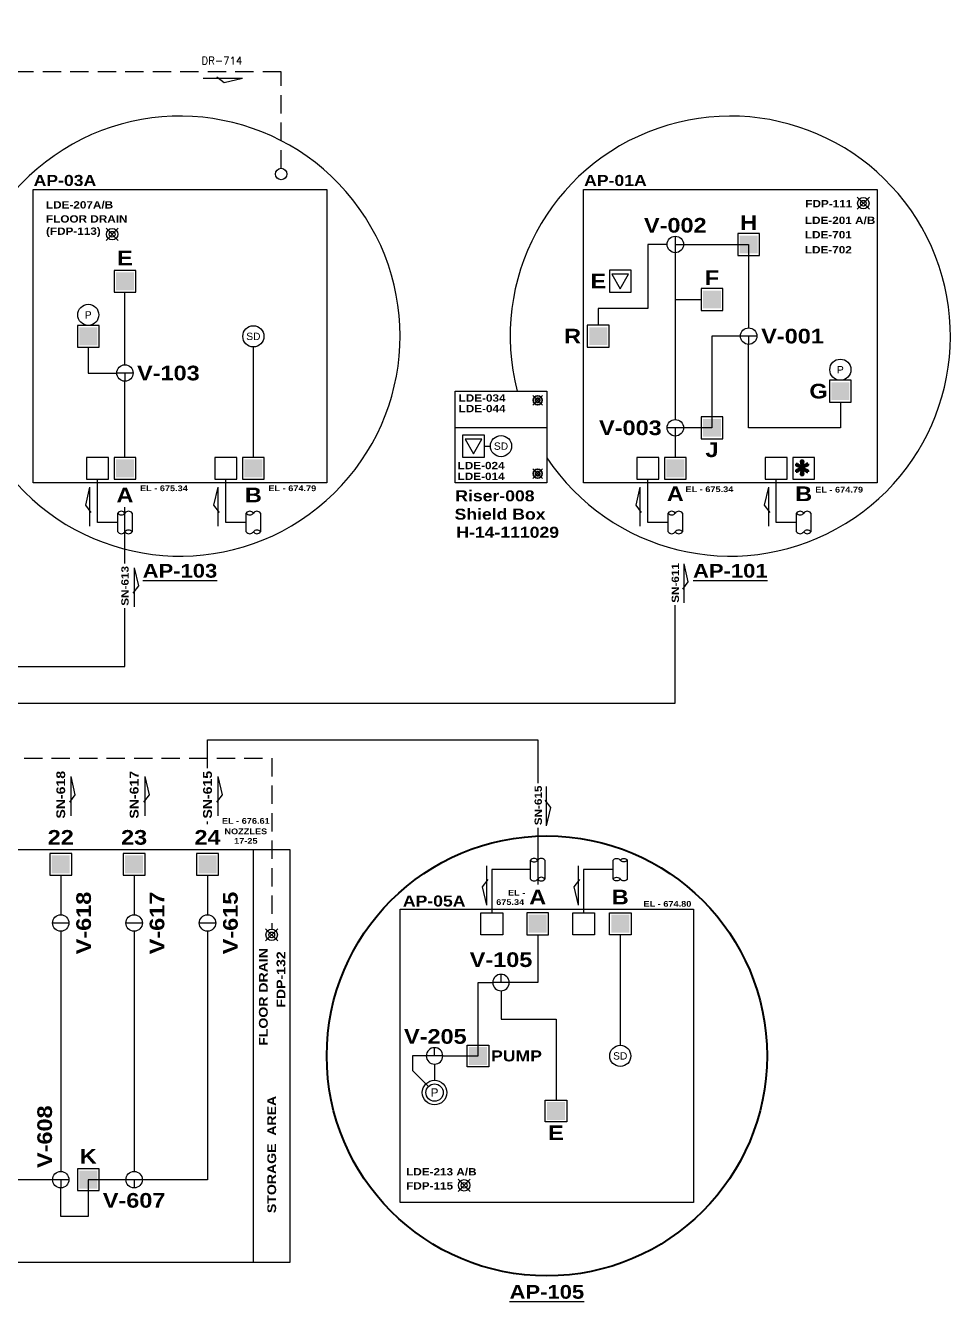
# Model space of a CAD drawing. Header units: inches. Extents: x -64 to 68, y 27 to 69.
# Drawn here: x -16.31 to -3.71, y 34.56 to 51.95 of the extents above; entities that cross this region are included whole.
import ezdxf
from ezdxf.enums import TextEntityAlignment as Align

# ---------------------------------------------------------------- set-up
doc = ezdxf.new("R2010")
doc.units = ezdxf.units.IN
doc.header["$MEASUREMENT"] = 0
doc.linetypes.add('DASHED2', pattern=[0.375, 0.25, -0.125])
for name, color, linetype, lineweight in [('1 FLOOR DRAIN', 7, 'Continuous', 35), ('2 COMPLIANT DRAINS DASHED', 4, 'DASHED2', 50), ('Tank', 7, 'Continuous', 40)]:
    doc.layers.add(name, color=color, linetype=linetype, lineweight=lineweight)
for name, color, linetype in [('Drain Route', 7, 'DASHED2'), ('Jumper', 7, 'Continuous'), ('Other Transfer Line', 7, 'Continuous'), ('Route - Direct Transfer', 1, 'Continuous'), ('Route - Phys Connected', 5, 'Continuous'), ('Structure - Other', 7, 'Continuous'), ('Symbols', 7, 'Continuous'), ('Text', 7, 'Continuous'), ('Valve - Other- Not DVI Credited', 7, 'Continuous')]:
    doc.layers.add(name, color=color, linetype=linetype)
doc.styles.add('DWG TEXT', font='')
doc.styles.add('DWG TEXT 2', font='arial.ttf')
doc.styles.add('ROMAND', font='ROMAND')
doc.styles.add('ROMANS', font='romans')
doc.styles.get('DWG TEXT').set_extended_font_data('Arial Black')

# ---------------------------------------------------------------- blocks, each defined once
blk = doc.blocks.new('Direction Arrow')
for p, q in [((0, 0), (-0.534, 0)), ((-0.248, -0.058), (-0.349, 0.018)), ((0, 0), (-0.248, -0.058))]:
    blk.add_line(p, q)
blk = doc.blocks.new('Connected Nozzle')
blk.add_hatch(color=256).paths.add_polyline_path([(-0.026, 0.026), (-0.026, 0.271), (-0.271, 0.271), (-0.271, 0.026)])
for p, q in [((0, 0.297), (-0.297, 0.297)), ((-0.297, 0.297), (-0.297, 0)), ((0, 0), (0, 0.297)), ((-0.297, 0), (0, 0))]:
    blk.add_line(p, q)
blk = doc.blocks.new('Encasement Tee')
for p, q in [((0, 0.099), (0.257, 0.099)), ((0.257, -0.099), (0, -0.099))]:
    blk.add_line(p, q)
for centre, start, end in [((0.038, 0.049), 127.3019, 232.6981), ((0.295, 0.049), 127.3019, 232.6981), ((0.295, 0.049), 127.3019, 232.6981), ((0.22, 0.049), 307.3019, 52.6981), ((0.038, -0.049), 127.3019, 232.6981), ((-0.038, -0.049), 307.3019, 52.6981), ((0.22, -0.049), 307.3019, 52.6981)]:
    blk.add_arc(centre, 0.062, start, end)
blk = doc.blocks.new('3-Way Valve')
for p, q in [((0, 0.112), (0, -0.112)), ((0, 0), (0.112, 0))]:
    blk.add_line(p, q)
blk.add_circle((0, 0), 0.112)
blk = doc.blocks.new('Slurry Distributor')
blk.add_circle((0, 0), 0.144)
at = {"style": 'DWG TEXT 2'}
blk.add_text('SD', height=0.1, dxfattribs=at).set_placement((0, 0), align=Align.MIDDLE)
blk = doc.blocks.new('Floor Drain')
for p, q in [((-0.083, 0.083), (0.083, -0.083)), ((0.083, 0.083), (-0.083, -0.083))]:
    blk.add_line(p, q)
for radius in [0.0781, 0.0391]:
    blk.add_circle((0, 0), radius)
blk = doc.blocks.new('Process Blank')
for p, q in [((0, 0.297), (-0.297, 0.297)), ((-0.297, 0.297), (-0.297, 0)), ((0, 0), (0, 0.297)), ((-0.297, 0), (0, 0))]:
    blk.add_line(p, q)
at = {"style": 'ROMAND'}
blk.add_text('*', height=0.375, dxfattribs=at).set_placement((-0.301, -0.114))
blk = doc.blocks.new('Pump')
blk.add_circle((0, 0), 0.144)
at = {"style": 'DWG TEXT 2'}
blk.add_text('P', height=0.1, dxfattribs=at).set_placement((0, 0), align=Align.MIDDLE)
blk = doc.blocks.new('2-Way Valve')
blk.add_line((0, 0.112), (0, -0.112))
blk.add_circle((0, 0), 0.112)
blk = doc.blocks.new('Isolation Blank')
for p, q in [((0, 0.297), (-0.297, 0.297)), ((-0.297, 0.297), (-0.297, 0)), ((-0.035, 0.244), (-0.263, 0.244)), ((-0.263, 0.244), (-0.149, 0.046)), ((-0.149, 0.046), (-0.035, 0.244)), ((0, 0), (0, 0.297)), ((-0.297, 0), (0, 0))]:
    blk.add_line(p, q)
blk = doc.blocks.new('FL')
for p, q in [((-0.066, -0.066), (0.066, 0.066)), ((-0.066, 0.066), (0.066, -0.066))]:
    blk.add_line(p, q)
for radius in [0.0625, 0.0312]:
    blk.add_circle((0, 0), radius)

msp = doc.modelspace()

# ---------------------------------------------------------------- linework, layer by layer
for p, q in [((-9.209, 46.469), (-10.459, 46.469)), ((-10.06, 46.219), (-9.978, 46.219)), ((-13.209, 35.091), (-13.209, 40.716))]:
    msp.add_line(p, q)
msp.add_circle((-12.83, 49.929), 0.0781)
at = {"layer": 'Drain Route', "color": 7}
msp.add_lwpolyline([(-12.83, 50.007), (-12.83, 51.324), (-21.854, 51.324), (-21.854, 51.954)], dxfattribs=at)
at = {"layer": 'Jumper'}
for points in [[(-7.571, 48.969), (-7.834, 48.969), (-7.834, 48.094), (-8.51, 48.094), (-8.51, 47.867)], [(-14.959, 47.328), (-14.959, 48.318)], [(-15.459, 47.568), (-15.459, 47.216), (-15.071, 47.216)], [(-13.209, 46.066), (-13.209, 47.572)], [(-14.959, 46.066), (-14.959, 47.104)], [(-15.834, 40.369), (-15.834, 39.828)], [(-14.834, 40.369), (-14.834, 39.828)], [(-13.834, 40.369), (-13.834, 39.828)], [(-15.834, 39.604), (-15.834, 36.328)], [(-14.834, 39.604), (-14.834, 36.328)], [(-13.834, 39.604), (-13.834, 36.216), (-14.722, 36.216)], [(-9.334, 39.556), (-9.334, 38.904), (-9.722, 38.904)], [(-8.209, 39.556), (-8.209, 38.048)], [(-10.628, 37.904), (-10.146, 37.904), (-10.146, 38.904), (-9.946, 38.904)], [(-9.834, 38.792), (-9.834, 38.404), (-9.084, 38.404), (-9.084, 37.302)], [(-15.946, 36.216), (-16.722, 36.216)], [(-14.946, 36.216), (-15.459, 36.216), (-15.459, 35.716), (-15.834, 35.716), (-15.834, 36.104)]]:
    msp.add_lwpolyline(points, dxfattribs=at)
at = {"layer": 'Other Transfer Line'}
for points in [[(-15.057, 45.178), (-15.334, 45.178), (-15.334, 45.769)], [(-13.307, 45.178), (-13.584, 45.178), (-13.584, 45.769)], [(-7.557, 45.178), (-7.834, 45.178), (-7.834, 45.769)], [(-5.807, 45.178), (-6.084, 45.178), (-6.084, 45.769)], [(-20.834, 41.066), (-20.834, 43.216), (-14.959, 43.216), (-14.959, 45.388)], [(-13.834, 41.066), (-13.834, 42.216), (-9.334, 42.216), (-9.334, 40.239)], [(-9.432, 40.444), (-9.959, 40.444), (-9.959, 39.854)], [(-8.307, 40.444), (-8.709, 40.444), (-8.709, 39.854)], [(-10.852, 37.904), (-11.04, 37.904), (-11.04, 37.704), (-10.824, 37.487)]]:
    msp.add_lwpolyline(points, dxfattribs=at)
at = {"layer": 'Route - Direct Transfer'}
for points in [[(-6.571, 47.719), (-6.959, 47.719), (-6.959, 46.469), (-7.347, 46.469)], [(-5.209, 46.82), (-5.209, 46.469), (-6.459, 46.469), (-6.459, 47.607)], [(-7.459, 46.357), (-7.459, 46.066)], [(-19.836, 41.066), (-19.836, 42.716), (-7.459, 42.716), (-7.459, 44.136)]]:
    msp.add_lwpolyline(points, dxfattribs=at)
at = {"layer": 'Route - Phys Connected'}
for points in [[(-8.709, 45.719), (-8.709, 49.719), (-4.709, 49.719), (-4.709, 45.719)], [(-27.709, 35.091), (-12.709, 35.091), (-12.709, 40.716), (-27.709, 40.716)]]:
    msp.add_lwpolyline(points, close=True, dxfattribs=at)
for points in [[(-7.347, 48.969), (-6.459, 48.969), (-6.459, 47.83)], [(-7.459, 48.857), (-7.459, 46.58)], [(-7.459, 48.219), (-7.107, 48.219)]]:
    msp.add_lwpolyline(points, dxfattribs=at)
at = {"layer": 'Structure - Other'}
for points in [[(-16.209, 45.719), (-16.209, 49.719), (-12.209, 49.719), (-12.209, 45.719)], [(-10.459, 45.719), (-10.459, 46.969), (-9.209, 46.969), (-9.209, 45.719)], [(-11.209, 35.904), (-11.209, 39.904), (-7.209, 39.904), (-7.209, 35.904)]]:
    msp.add_lwpolyline(points, close=True, dxfattribs=at)
msp.add_arc((-14.209, 47.719), 3, 222.1825, 208.7011, dxfattribs=at)
at = {"layer": 'Symbols'}
msp.add_line((-10.74, 37.792), (-10.74, 37.571), dxfattribs=at)
for points in [[(-15.482, 45.769), (-15.185, 45.769), (-15.185, 46.066), (-15.482, 46.066)], [(-13.732, 45.769), (-13.435, 45.769), (-13.435, 46.066), (-13.732, 46.066)], [(-7.982, 45.769), (-7.685, 45.769), (-7.685, 46.066), (-7.982, 46.066)], [(-6.232, 45.769), (-5.935, 45.769), (-5.935, 46.066), (-6.232, 46.066)], [(-10.107, 39.854), (-9.81, 39.854), (-9.81, 39.556), (-10.107, 39.556)], [(-8.857, 39.854), (-8.56, 39.854), (-8.56, 39.556), (-8.857, 39.556)]]:
    msp.add_lwpolyline(points, close=True, dxfattribs=at)
for radius in [0.167, 0.167, 0.118]:
    msp.add_circle((-10.74, 37.404), radius, dxfattribs=at)
at = {"layer": 'Tank'}
msp.add_circle((-9.209, 37.904), 3, dxfattribs=at)

# ---------------------------------------------------------------- block references
at = {"layer": '1 FLOOR DRAIN', "xscale": -1, "rotation": 180}
msp.add_blockref('FL', (-9.334, 46.844), dxfattribs=at)
at = {"layer": '1 FLOOR DRAIN'}
msp.add_blockref('FL', (-9.334, 45.844), dxfattribs=at)
at = {"layer": 'Jumper'}
msp.add_blockref('Connected Nozzle', (-8.361, 47.57), dxfattribs=at)
at = {"layer": 'Route - Direct Transfer'}
for p in [(-5.06, 46.82), (-6.81, 46.32), (-7.31, 45.769)]:
    msp.add_blockref('Connected Nozzle', p, dxfattribs=at)
at = {"layer": 'Route - Phys Connected'}
for name, p in [('3-Way Valve', (-7.459, 48.969)), ('Connected Nozzle', (-6.31, 48.82)), ('Connected Nozzle', (-6.81, 48.07))]:
    msp.add_blockref(name, p, dxfattribs=at)
at = {"layer": 'Route - Phys Connected', "rotation": 270}
for name, p in [('3-Way Valve', (-6.459, 47.719)), ('3-Way Valve', (-7.459, 46.469)), ('2-Way Valve', (-15.834, 39.716)), ('2-Way Valve', (-14.834, 39.716)), ('2-Way Valve', (-13.834, 39.716)), ('3-Way Valve', (-15.834, 36.216)), ('3-Way Valve', (-14.834, 36.216))]:
    msp.add_blockref(name, p, dxfattribs=at)
at = {"layer": 'Symbols'}
for name, p in [('Direction Arrow', (-13.357, 51.23)), ('Floor Drain', (-4.896, 49.531)), ('Floor Drain', (-15.133, 49.108)), ('Connected Nozzle', (-14.81, 48.318)), ('Isolation Blank', (-8.06, 48.32)), ('Pump', (-15.459, 48.009)), ('Connected Nozzle', (-15.31, 47.568)), ('Slurry Distributor', (-13.209, 47.716)), ('Pump', (-5.209, 47.261)), ('Isolation Blank', (-10.06, 46.07)), ('Slurry Distributor', (-9.834, 46.219)), ('Connected Nozzle', (-14.81, 45.769)), ('Connected Nozzle', (-13.06, 45.769)), ('Process Blank', (-5.56, 45.769)), ('Connected Nozzle', (-15.685, 40.369)), ('Connected Nozzle', (-14.685, 40.369)), ('Connected Nozzle', (-13.685, 40.369)), ('Floor Drain', (-12.959, 39.554)), ('Slurry Distributor', (-8.209, 37.904)), ('Connected Nozzle', (-15.31, 36.068)), ('Floor Drain', (-10.336, 36.139))]:
    msp.add_blockref(name, p, dxfattribs=at)
at = {"layer": 'Symbols', "xscale": -1}
for name, p, rotation in [('Direction Arrow', (-15.44, 45.661), 270), ('Direction Arrow', (-13.695, 45.661), 270), ('Direction Arrow', (-7.94, 45.661), 270), ('Direction Arrow', (-6.188, 45.661), 270), ('Direction Arrow', (-9.213, 41.042), 90), ('Encasement Tee', (-8.209, 40.573), 90), ('Connected Nozzle', (-8.06, 39.854), 180), ('Connected Nozzle', (-9.998, 38.052), 180), ('Connected Nozzle', (-8.935, 37.302), 180)]:
    msp.add_blockref(name, p, dxfattribs=dict(at, rotation=rotation))
at = {"layer": 'Symbols'}
for name, p, rotation in [('Encasement Tee', (-14.959, 45.049), 90), ('Encasement Tee', (-13.209, 45.049), 90), ('Encasement Tee', (-7.459, 45.049), 90), ('Encasement Tee', (-5.709, 45.049), 90), ('Direction Arrow', (-14.834, 44.561), 90), ('Direction Arrow', (-7.344, 44.616), 90), ('Direction Arrow', (-15.698, 41.713), 90), ('Direction Arrow', (-14.687, 41.713), 90), ('Direction Arrow', (-13.693, 41.713), 90), ('Encasement Tee', (-9.334, 40.573), 270), ('Direction Arrow', (-10.028, 39.961), 270), ('Direction Arrow', (-8.778, 39.961), 270), ('Connected Nozzle', (-9.482, 39.854), 180)]:
    msp.add_blockref(name, p, dxfattribs=dict(at, rotation=rotation))
at = {"layer": 'Valve - Other- Not DVI Credited', "rotation": 270}
msp.add_blockref('3-Way Valve', (-14.959, 47.216), dxfattribs=at)
at = {"layer": 'Valve - Other- Not DVI Credited', "xscale": -1, "rotation": 270}
for p in [(-9.834, 38.904), (-10.74, 37.904)]:
    msp.add_blockref('3-Way Valve', p, dxfattribs=at)

# ---------------------------------------------------------------- texts
at = {"layer": '2 COMPLIANT DRAINS DASHED', "color": 0, "style": 'DWG TEXT'}
for s, p in [('LDE-201 A/B', (-5.693, 49.248)), ('LDE-701', (-5.693, 49.052)), ('LDE-702', (-5.693, 48.847))]:
    msp.add_text(s, height=0.1, dxfattribs=at).set_placement(p)
at = {"layer": '2 COMPLIANT DRAINS DASHED', "color": 7, "style": 'DWG TEXT'}
for s, p in [('LDE-034', (-10.412, 46.825)), ('LDE-044', (-10.412, 46.681)), ('LDE-024', (-10.425, 45.904)), ('LDE-014', (-10.425, 45.757))]:
    msp.add_text(s, height=0.1, dxfattribs=at).set_placement(p)
at = {"layer": 'Symbols', "style": 'DWG TEXT 2'}
msp.add_text('P', height=0.116, dxfattribs=at).set_placement((-10.74, 37.404), align=Align.MIDDLE)
msp.add_text('P', height=0.116, dxfattribs=at).set_placement((-10.74, 37.404), align=Align.MIDDLE)
at = {"layer": 'Text'}
for s, height, style, p in [('DR-714', 0.1011, 'ROMANS', (-13.915, 51.425)), ('LDE-207A/B', 0.1, 'DWG TEXT', (-16.035, 49.459)), ('FDP-111', 0.1, 'DWG TEXT', (-5.687, 49.475)), ('FLOOR DRAIN', 0.1, 'DWG TEXT', (-16.035, 49.267)), ('(FDP-113)', 0.1, 'DWG TEXT', (-16.035, 49.1)), ('LDE-213 A/B', 0.1, 'DWG TEXT', (-11.127, 36.274)), ('FDP-115', 0.1, 'DWG TEXT', (-11.127, 36.082))]:
    msp.add_text(s, height=height, dxfattribs=dict(at, style=style)).set_placement(p)
at = {"layer": 'Text', "style": 'DWG TEXT'}
for s, height, p in [('AP-03A', 0.15, (-15.777, 49.842)), ('AP-01A', 0.15, (-8.275, 49.842)), ('EL - 675.34', 0.078, (-14.428, 45.644)), ('EL - 674.79', 0.078, (-12.678, 45.644)), ('Riser-008', 0.15, (-9.917, 45.544)), ('EL - 675.34', 0.078, (-6.994, 45.631)), ('EL - 674.79', 0.078, (-5.226, 45.625)), ('Shield Box', 0.15, (-9.847, 45.294)), ('H-14-111029', 0.15, (-9.743, 45.044)), ('EL - 676.61', 0.078, (-13.312, 41.108)), ('NOZZLES', 0.078, (-13.312, 40.966)), ('17-25', 0.078, (-13.312, 40.836)), ('AP-05A', 0.15, (-10.745, 40.016)), ('675.34', 0.078, (-9.709, 40.001)), ('EL -', 0.078, (-9.621, 40.129)), ('EL - 674.80', 0.078, (-7.566, 39.977)), ('E', 0.2, (-9.084, 36.855)), ('K', 0.2, (-15.459, 36.535))]:
    msp.add_text(s, height=height, dxfattribs=at).set_placement(p, align=Align.MIDDLE)
for s, height, p in [('V-002', 0.2, (-7.459, 49.23)), ('H', 0.2, (-6.459, 49.267)), ('E', 0.2, (-14.959, 48.785)), ('E', 0.2, (-8.507, 48.469)), ('F', 0.2, (-6.959, 48.517)), ('R', 0.2, (-8.859, 47.719)), ('V-001', 0.2, (-5.861, 47.719)), ('V-103', 0.2, (-14.367, 47.216)), ('G', 0.2, (-5.507, 46.969)), ('V-003', 0.2, (-8.071, 46.469)), ('J', 0.2, (-6.959, 46.17)), ('A', 0.2, (-14.959, 45.553)), ('B', 0.2, (-13.209, 45.553)), ('A', 0.2, (-7.459, 45.569)), ('B', 0.2, (-5.709, 45.569)), ('%%UAP-103', 0.1875, (-14.209, 44.519)), ('%%UAP-101', 0.1875, (-6.709, 44.519)), ('22', 0.2, (-15.834, 40.884)), ('23', 0.2, (-14.834, 40.884)), ('24', 0.2, (-13.834, 40.884)), ('A', 0.2, (-9.334, 40.07)), ('B', 0.2, (-8.209, 40.07)), ('V-105', 0.2, (-9.834, 39.216)), ('V-205', 0.2, (-10.729, 38.169)), ('PUMP', 0.15, (-9.623, 37.904)), ('V-607', 0.2, (-14.834, 35.934)), ('%%UAP-105', 0.1875, (-9.209, 34.686))]:
    msp.add_text(s, height=height, dxfattribs=at).set_placement(p, align=Align.MIDDLE_CENTER)
for s, p in [('V-618', (-15.522, 39.716)), ('V-617', (-14.522, 39.716)), ('V-615', (-13.522, 39.716)), ('V-608', (-16.053, 36.802))]:
    msp.add_text(s, height=0.2, rotation=90, dxfattribs=at).set_placement(p, align=Align.MIDDLE_CENTER)
for s, p in [('FLOOR DRAIN', (-13.013, 38.042)), ('FDP-132', (-12.773, 38.562))]:
    msp.add_text(s, height=0.12, rotation=90, dxfattribs=at).set_placement(p)
msp.add_text('STORAGE  AREA', height=0.12, rotation=90, dxfattribs=at).set_placement((-12.959, 36.56), align=Align.MIDDLE)

# ---------------------------------------------------------------- next in the draw order: wipeouts: each hides what was drawn before it
for points in [[(-14.872, 44.011), (-14.872, 44.614), (-15.046, 44.614), (-15.046, 44.011)], [(-7.372, 44.052), (-7.372, 44.636), (-7.546, 44.636), (-7.546, 44.052)], [(-15.73, 41.103), (-15.73, 41.826), (-15.938, 41.826), (-15.938, 41.103)], [(-14.73, 41.103), (-14.73, 41.826), (-14.938, 41.826), (-14.938, 41.103)], [(-13.73, 41.102), (-13.73, 41.826), (-13.938, 41.826), (-13.938, 41.102)], [(-9.24, 41.018), (-9.24, 41.621), (-9.413, 41.621), (-9.413, 41.018)]]:
    msp.add_wipeout(points).dxf.layer = 'Text'

# ---------------------------------------------------------------- next in the draw order: linework, layer by layer
at = {"layer": 'Drain Route', "color": 7}
msp.add_lwpolyline([(-21.584, 41.966), (-12.959, 41.966), (-12.959, 39.632)], dxfattribs=at)
at = {"layer": 'Route - Phys Connected'}
msp.add_arc((-6.709, 47.719), 3, 213.5573, 194.4775, dxfattribs=at)

# ---------------------------------------------------------------- next in the draw order: texts
at = {"layer": 'Text', "linetype": 'Continuous', "style": 'DWG TEXT'}
for s, p in [('SN-613', (-14.959, 44.313)), ('SN-611', (-7.459, 44.353)), ('SN-615', (-9.327, 41.32))]:
    msp.add_text(s, height=0.1, rotation=90, dxfattribs=at).set_placement(p, align=Align.MIDDLE)
at = {"layer": 'Text', "style": 'DWG TEXT'}
for s, p in [('SN-618', (-15.834, 41.465)), ('SN-617', (-14.834, 41.465)), ('SN-615', (-13.834, 41.465))]:
    msp.add_text(s, height=0.12, rotation=90, dxfattribs=at).set_placement(p, align=Align.MIDDLE)

doc.saveas('drawing.dxf')
